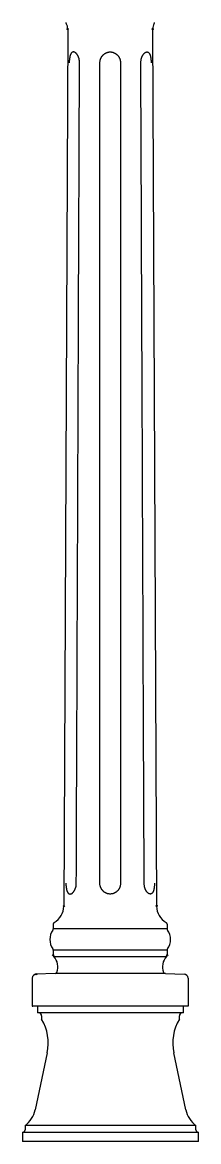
# Model space of a CAD drawing. Extents: x 0 to 232, y 0 to 425.
# Drawn here: x 48.7 to 67.7, y 122.1 to 242.7 of the extents above; entities that cross this region are included whole.
import ezdxf

# ---------------------------------------------------------------- set-up
doc = ezdxf.new("R2010")
doc.units = 0
doc.layers.add('LIVELLO_1', color=160, linetype='Continuous')

# ---------------------------------------------------------------- blocks, each defined once
blk = doc.blocks.new('AI9-BLK1')
at = {"layer": 'LIVELLO_1', "color": 7}
for p, q in [((-62.25, 29.28), (-62.68, -65.29)), ((-53.1, 29.28), (-52.67, -65.29)), ((-63.82, -67.22), (-63.82, -67.74)), ((-51.53, -67.22), (-51.53, -67.74)), ((-51.53, -67.74), (-63.82, -67.74)), ((-51.53, -70.02), (-63.82, -70.02)), ((-63.82, -70.02), (-63.82, -70.58)), ((-63.76, -70.72), (-51.59, -70.72)), ((-51.53, -70.02), (-51.53, -70.58)), ((-66.07, -73.05), (-66.07, -76.05)), ((-63.62, -72.55), (-65.64, -72.62)), ((-62.7, -72.55), (-63.62, -72.55)), ((-52.64, -72.55), (-62.7, -72.55)), ((-51.72, -72.55), (-52.64, -72.55)), ((-51.72, -72.55), (-49.71, -72.62)), ((-49.27, -73.05), (-49.27, -76.05)), ((-66.07, -76.05), (-66, -76.05)), ((-65.5, -76.05), (-65.5, -76.77)), ((-57.62, -76.77), (-65.5, -76.77)), ((-65.07, -77.12), (-65.07, -77.48)), ((-49.78, -76.77), (-57.65, -76.77)), ((-50.21, -77.48), (-50.21, -77.12)), ((-49.78, -76.77), (-49.78, -76.05)), ((-49.27, -76.05), (-49.41, -76.05)), ((-64.46, -81.1), (-65.77, -87.25)), ((-49.51, -87.25), (-50.81, -81.1)), ((-66.85, -88.94), (-66.85, -89.39)), ((-57.62, -88.94), (-66.85, -88.94)), ((-48.43, -88.94), (-57.65, -88.94)), ((-48.43, -89.39), (-48.43, -88.94)), ((-67.14, -89.67), (-67.14, -90.67)), ((-67.14, -89.67), (-48.14, -89.67)), ((-48.14, -90.67), (-48.14, -89.67)), ((-57.62, -90.67), (-67.14, -90.67)), ((-48.14, -90.67), (-57.65, -90.67))]:
    blk.add_line(p, q, dxfattribs=at)
blk.add_lwpolyline([(-49.41, -76.05), (-57.67, -76.05), (-66, -76.05)], dxfattribs=at)
blk.add_circle((-52.67, -65.25), 0.066, dxfattribs=at)
for centre, major_axis, ratio in [((-62.25, 29.28), (0.066, 0), 0.932148), ((-53.1, 29.28), (0.0015, -0.0675), 0.962784), ((-62.67, -65.29), (-0.002, -0.0675), 0.970246), ((-63.82, -70.58), (0.0009, -0.0675), 0.985872), ((-51.53, -70.58), (0.0006, -0.0675), 0.978277), ((-65.64, -72.62), (0.0675, 0), 0.913778)]:
    blk.add_ellipse(centre, major_axis=major_axis, ratio=ratio, dxfattribs=at)
for points in [[(-62.46, 30.01), (-62.46, 29.97), (-62.45, 29.93), (-62.43, 29.9)], [(-62.25, 29.28), (-62.25, 29.5), (-62.31, 29.71), (-62.43, 29.9)], [(-52.92, 29.9), (-53.04, 29.71), (-53.1, 29.5), (-53.1, 29.28)], [(-52.92, 29.9), (-52.89, 29.93), (-52.88, 29.97), (-52.88, 30.01)], [(-63.71, -67.03), (-63.07, -66.69), (-62.68, -66.02), (-62.68, -65.29)], [(-52.67, -65.29), (-52.67, -66.02), (-52.27, -66.69), (-51.64, -67.03)], [(-63.71, -67.03), (-63.78, -67.07), (-63.82, -67.14), (-63.82, -67.22)], [(-51.53, -67.22), (-51.53, -67.14), (-51.57, -67.07), (-51.64, -67.03)], [(-63.86, -67.86), (-64.28, -68.47), (-64.28, -69.28), (-63.86, -69.9)], [(-63.86, -67.86), (-63.83, -67.82), (-63.82, -67.78), (-63.82, -67.74)], [(-51.53, -67.74), (-51.53, -67.78), (-51.51, -67.82), (-51.49, -67.86)], [(-51.49, -69.9), (-51.06, -69.28), (-51.06, -68.47), (-51.49, -67.86)], [(-63.82, -70.02), (-63.82, -69.98), (-63.83, -69.93), (-63.86, -69.9)], [(-51.49, -69.9), (-51.51, -69.93), (-51.53, -69.98), (-51.53, -70.02)], [(-63.82, -70.58), (-63.82, -70.63), (-63.8, -70.68), (-63.76, -70.72)], [(-51.59, -70.72), (-52.03, -71.17), (-52.15, -71.84), (-51.91, -72.42)], [(-51.59, -70.72), (-51.55, -70.68), (-51.53, -70.63), (-51.53, -70.58)], [(-65.64, -72.62), (-65.88, -72.62), (-66.07, -72.81), (-66.07, -73.05)], [(-51.91, -72.42), (-51.88, -72.49), (-51.81, -72.55), (-51.72, -72.55)], [(-49.27, -73.05), (-49.27, -72.81), (-49.47, -72.62), (-49.71, -72.62)], [(-65.07, -77.12), (-65.07, -76.94), (-65.2, -76.79), (-65.38, -76.77)], [(-49.9, -76.77), (-50.08, -76.79), (-50.21, -76.94), (-50.21, -77.12)], [(-64.46, -81.1), (-64.2, -79.86), (-64.42, -78.57), (-65.07, -77.48)], [(-50.21, -77.48), (-50.86, -78.57), (-51.08, -79.86), (-50.81, -81.1)], [(-66.85, -88.94), (-66.3, -88.53), (-65.91, -87.92), (-65.77, -87.25)], [(-49.51, -87.25), (-49.36, -87.92), (-48.98, -88.53), (-48.43, -88.94)], [(-67.14, -89.67), (-66.98, -89.67), (-66.85, -89.54), (-66.85, -89.39)], [(-48.43, -89.39), (-48.43, -89.54), (-48.3, -89.67), (-48.14, -89.67)]]:
    blk.add_open_spline(points, degree=3, dxfattribs=at)
for points, knots in [([(-60.98, 25.65), (-60.98, 25.69), (-60.98, 25.73), (-60.98, 25.78), (-60.98, 25.82), (-60.99, 25.86), (-60.99, 25.9), (-61, 25.93), (-61.01, 25.96), (-61.01, 25.99), (-61.01, 26.02), (-61.02, 26.05), (-61.03, 26.07), (-61.03, 26.1), (-61.04, 26.12), (-61.04, 26.14), (-61.05, 26.16), (-61.06, 26.18), (-61.06, 26.2), (-61.07, 26.22), (-61.08, 26.24), (-61.09, 26.26), (-61.09, 26.28), (-61.1, 26.3), (-61.11, 26.32), (-61.12, 26.34), (-61.13, 26.35), (-61.14, 26.37), (-61.15, 26.39), (-61.15, 26.41), (-61.16, 26.43), (-61.17, 26.45), (-61.18, 26.46), (-61.19, 26.48), (-61.2, 26.49), (-61.22, 26.51), (-61.22, 26.53), (-61.23, 26.54), (-61.24, 26.55), (-61.25, 26.57), (-61.26, 26.58), (-61.27, 26.6), (-61.29, 26.61), (-61.3, 26.62), (-61.31, 26.63), (-61.32, 26.64), (-61.33, 26.65), (-61.34, 26.66), (-61.35, 26.68), (-61.36, 26.68), (-61.37, 26.69), (-61.38, 26.7), (-61.39, 26.71), (-61.4, 26.72), (-61.41, 26.73), (-61.42, 26.74), (-61.43, 26.74), (-61.44, 26.75), (-61.45, 26.76), (-61.46, 26.76), (-61.47, 26.77), (-61.48, 26.77), (-61.49, 26.78), (-61.5, 26.79), (-61.51, 26.79), (-61.52, 26.79), (-61.53, 26.8), (-61.54, 26.8), (-61.55, 26.8), (-61.56, 26.81), (-61.57, 26.81), (-61.58, 26.81), (-61.59, 26.81), (-61.6, 26.82), (-61.61, 26.82), (-61.62, 26.82), (-61.62, 26.82), (-61.64, 26.82), (-61.64, 26.82), (-61.64, 26.82), (-61.67, 26.82), (-61.67, 26.82), (-61.68, 26.82), (-61.69, 26.82), (-61.69, 26.81), (-61.7, 26.81), (-61.71, 26.81), (-61.72, 26.81), (-61.73, 26.8), (-61.74, 26.8), (-61.75, 26.8), (-61.76, 26.79), (-61.77, 26.79), (-61.77, 26.79), (-61.78, 26.78), (-61.79, 26.78), (-61.8, 26.77), (-61.8, 26.76), (-61.81, 26.76), (-61.82, 26.75), (-61.83, 26.74), (-61.83, 26.74), (-61.84, 26.73), (-61.85, 26.72), (-61.86, 26.71), (-61.87, 26.7), (-61.87, 26.69), (-61.88, 26.68), (-61.89, 26.68), (-61.89, 26.66), (-61.9, 26.65), (-61.91, 26.64), (-61.91, 26.63), (-61.92, 26.62), (-61.92, 26.61), (-61.93, 26.6), (-61.94, 26.58), (-61.94, 26.57), (-61.95, 26.55), (-61.96, 26.54), (-61.96, 26.53), (-61.97, 26.51), (-61.98, 26.49), (-61.98, 26.48), (-61.99, 26.46), (-61.99, 26.45), (-62, 26.43), (-62, 26.41), (-62, 26.39), (-62.01, 26.37), (-62.01, 26.35), (-62.02, 26.34), (-62.02, 26.32), (-62.03, 26.29), (-62.03, 26.28), (-62.03, 26.26), (-62.04, 26.24), (-62.04, 26.22), (-62.04, 26.2), (-62.05, 26.18), (-62.05, 26.16), (-62.05, 26.14), (-62.06, 26.12), (-62.06, 26.1), (-62.06, 26.07), (-62.06, 26.05), (-62.07, 26.02), (-62.07, 25.99), (-62.07, 25.96), (-62.08, 25.93), (-62.08, 25.9), (-62.08, 25.86), (-62.08, 25.82), (-62.08, 25.78), (-62.09, 25.73), (-62.09, 25.69), (-62.09, 25.65)], [0, 0, 0, 0, 1, 1, 1, 2, 2, 2, 3, 3, 3, 4, 4, 4, 5, 5, 5, 6, 6, 6, 7, 7, 7, 8, 8, 8, 9, 9, 9, 10, 10, 10, 11, 11, 11, 12, 12, 12, 13, 13, 13, 14, 14, 14, 15, 15, 15, 16, 16, 16, 17, 17, 17, 18, 18, 18, 19, 19, 19, 20, 20, 20, 21, 21, 21, 22, 22, 22, 23, 23, 23, 24, 24, 24, 25, 25, 25, 26, 26, 26, 27, 27, 27, 28, 28, 28, 29, 29, 29, 30, 30, 30, 31, 31, 31, 32, 32, 32, 33, 33, 33, 34, 34, 34, 35, 35, 35, 36, 36, 36, 37, 37, 37, 38, 38, 38, 39, 39, 39, 40, 40, 40, 41, 41, 41, 42, 42, 42, 43, 43, 43, 44, 44, 44, 45, 45, 45, 46, 46, 46, 47, 47, 47, 48, 48, 48, 49, 49, 49, 50, 50, 50, 51, 51, 51, 52, 52, 52, 52]), ([(-58.78, 25.65), (-58.78, 25.69), (-58.78, 25.73), (-58.78, 25.77), (-58.77, 25.81), (-58.77, 25.85), (-58.76, 25.88), (-58.75, 25.91), (-58.75, 25.94), (-58.74, 25.97), (-58.73, 26), (-58.73, 26.02), (-58.72, 26.05), (-58.71, 26.07), (-58.7, 26.09), (-58.69, 26.11), (-58.69, 26.12), (-58.68, 26.14), (-58.67, 26.16), (-58.66, 26.18), (-58.65, 26.2), (-58.64, 26.22), (-58.63, 26.24), (-58.62, 26.26), (-58.61, 26.28), (-58.6, 26.29), (-58.59, 26.31), (-58.58, 26.33), (-58.57, 26.35), (-58.55, 26.37), (-58.54, 26.38), (-58.52, 26.4), (-58.51, 26.42), (-58.5, 26.43), (-58.48, 26.45), (-58.47, 26.46), (-58.46, 26.48), (-58.44, 26.49), (-58.43, 26.51), (-58.41, 26.53), (-58.39, 26.54), (-58.38, 26.55), (-58.37, 26.56), (-58.35, 26.58), (-58.34, 26.59), (-58.32, 26.6), (-58.3, 26.61), (-58.29, 26.63), (-58.27, 26.63), (-58.25, 26.65), (-58.24, 26.66), (-58.22, 26.66), (-58.21, 26.68), (-58.19, 26.68), (-58.18, 26.69), (-58.16, 26.7), (-58.14, 26.71), (-58.13, 26.72), (-58.11, 26.73), (-58.09, 26.73), (-58.08, 26.74), (-58.06, 26.74), (-58.05, 26.75), (-58.03, 26.76), (-58.02, 26.76), (-58, 26.77), (-57.98, 26.77), (-57.96, 26.78), (-57.94, 26.79), (-57.92, 26.79), (-57.9, 26.79), (-57.88, 26.8), (-57.85, 26.8), (-57.82, 26.81), (-57.8, 26.81), (-57.77, 26.82), (-57.74, 26.82), (-57.71, 26.82), (-57.67, 26.82)], [0, 0, 0, 0, 1, 1, 1, 2, 2, 2, 3, 3, 3, 4, 4, 4, 5, 5, 5, 6, 6, 6, 7, 7, 7, 8, 8, 8, 9, 9, 9, 10, 10, 10, 11, 11, 11, 12, 12, 12, 13, 13, 13, 14, 14, 14, 15, 15, 15, 16, 16, 16, 17, 17, 17, 18, 18, 18, 19, 19, 19, 20, 20, 20, 21, 21, 21, 22, 22, 22, 23, 23, 23, 24, 24, 24, 25, 25, 25, 26, 26, 26, 26]), ([(-57.67, 26.82), (-57.64, 26.82), (-57.61, 26.82), (-57.58, 26.82), (-57.55, 26.81), (-57.52, 26.81), (-57.49, 26.8), (-57.47, 26.8), (-57.45, 26.79), (-57.43, 26.79), (-57.4, 26.79), (-57.38, 26.78), (-57.36, 26.77), (-57.35, 26.77), (-57.33, 26.76), (-57.31, 26.76), (-57.3, 26.75), (-57.28, 26.74), (-57.27, 26.74), (-57.25, 26.73), (-57.24, 26.73), (-57.22, 26.72), (-57.2, 26.71), (-57.19, 26.7), (-57.17, 26.69), (-57.16, 26.69), (-57.14, 26.68), (-57.12, 26.66), (-57.11, 26.66), (-57.09, 26.65), (-57.08, 26.64), (-57.06, 26.63), (-57.04, 26.62), (-57.03, 26.6), (-57.01, 26.59), (-57, 26.58), (-56.98, 26.56), (-56.96, 26.55), (-56.95, 26.54), (-56.93, 26.53), (-56.92, 26.51), (-56.9, 26.5), (-56.89, 26.48), (-56.87, 26.47), (-56.86, 26.45), (-56.84, 26.43), (-56.83, 26.42), (-56.82, 26.4), (-56.81, 26.38), (-56.79, 26.37), (-56.78, 26.35), (-56.77, 26.33), (-56.76, 26.31), (-56.75, 26.29), (-56.74, 26.28), (-56.72, 26.26), (-56.71, 26.24), (-56.7, 26.22), (-56.69, 26.2), (-56.69, 26.18), (-56.67, 26.16), (-56.67, 26.14), (-56.66, 26.12), (-56.65, 26.11), (-56.64, 26.09), (-56.64, 26.07), (-56.63, 26.05), (-56.62, 26.02), (-56.61, 26), (-56.6, 25.97), (-56.6, 25.94), (-56.59, 25.91), (-56.58, 25.88), (-56.58, 25.85), (-56.57, 25.81), (-56.57, 25.77), (-56.57, 25.73), (-56.57, 25.69), (-56.56, 25.65)], [0, 0, 0, 0, 1, 1, 1, 2, 2, 2, 3, 3, 3, 4, 4, 4, 5, 5, 5, 6, 6, 6, 7, 7, 7, 8, 8, 8, 9, 9, 9, 10, 10, 10, 11, 11, 11, 12, 12, 12, 13, 13, 13, 14, 14, 14, 15, 15, 15, 16, 16, 16, 17, 17, 17, 18, 18, 18, 19, 19, 19, 20, 20, 20, 21, 21, 21, 22, 22, 22, 23, 23, 23, 24, 24, 24, 25, 25, 25, 26, 26, 26, 26]), ([(-54.37, 25.65), (-54.37, 25.69), (-54.37, 25.74), (-54.36, 25.78), (-54.36, 25.82), (-54.36, 25.86), (-54.35, 25.9), (-54.35, 25.93), (-54.34, 25.96), (-54.34, 25.99), (-54.33, 26.02), (-54.32, 26.05), (-54.32, 26.08), (-54.31, 26.1), (-54.31, 26.12), (-54.3, 26.14), (-54.29, 26.16), (-54.29, 26.18), (-54.28, 26.2), (-54.28, 26.22), (-54.27, 26.24), (-54.26, 26.26), (-54.25, 26.28), (-54.24, 26.3), (-54.23, 26.32), (-54.23, 26.34), (-54.22, 26.35), (-54.21, 26.37), (-54.2, 26.39), (-54.19, 26.41), (-54.18, 26.43), (-54.17, 26.45), (-54.16, 26.46), (-54.15, 26.48), (-54.14, 26.49), (-54.13, 26.51), (-54.12, 26.53), (-54.11, 26.54), (-54.1, 26.55), (-54.09, 26.57), (-54.08, 26.58), (-54.07, 26.6), (-54.06, 26.61), (-54.05, 26.62), (-54.04, 26.63), (-54.03, 26.64), (-54.02, 26.65), (-54.01, 26.66), (-53.99, 26.68), (-53.98, 26.68), (-53.98, 26.69), (-53.97, 26.7), (-53.95, 26.71), (-53.95, 26.72), (-53.94, 26.73), (-53.92, 26.74), (-53.92, 26.74), (-53.91, 26.75), (-53.89, 26.75), (-53.88, 26.76), (-53.87, 26.77), (-53.86, 26.77), (-53.85, 26.78), (-53.84, 26.79), (-53.84, 26.79), (-53.83, 26.79), (-53.82, 26.8), (-53.81, 26.8), (-53.8, 26.8), (-53.79, 26.81), (-53.78, 26.81), (-53.77, 26.81), (-53.76, 26.81), (-53.75, 26.82), (-53.74, 26.82), (-53.73, 26.82), (-53.73, 26.82), (-53.7, 26.82), (-53.7, 26.82), (-53.7, 26.82), (-53.67, 26.82), (-53.67, 26.82), (-53.67, 26.82), (-53.66, 26.82), (-53.65, 26.81), (-53.64, 26.81), (-53.63, 26.81), (-53.62, 26.81), (-53.62, 26.8), (-53.61, 26.8), (-53.6, 26.8), (-53.59, 26.79), (-53.58, 26.79), (-53.57, 26.79), (-53.56, 26.78), (-53.56, 26.77), (-53.55, 26.77), (-53.54, 26.76), (-53.53, 26.76), (-53.53, 26.75), (-53.52, 26.74), (-53.51, 26.74), (-53.5, 26.73), (-53.5, 26.72), (-53.49, 26.71), (-53.48, 26.7), (-53.47, 26.69), (-53.47, 26.68), (-53.46, 26.68), (-53.45, 26.66), (-53.44, 26.65), (-53.44, 26.64), (-53.43, 26.63), (-53.43, 26.62), (-53.42, 26.61), (-53.41, 26.6), (-53.41, 26.58), (-53.4, 26.57), (-53.4, 26.55), (-53.39, 26.54), (-53.38, 26.53), (-53.38, 26.51), (-53.37, 26.49), (-53.36, 26.48), (-53.36, 26.46), (-53.35, 26.45), (-53.35, 26.43), (-53.34, 26.41), (-53.34, 26.39), (-53.33, 26.37), (-53.33, 26.35), (-53.33, 26.34), (-53.32, 26.32), (-53.32, 26.29), (-53.31, 26.28), (-53.31, 26.26), (-53.31, 26.24), (-53.3, 26.22), (-53.3, 26.2), (-53.3, 26.18), (-53.3, 26.16), (-53.29, 26.14), (-53.29, 26.12), (-53.28, 26.1), (-53.28, 26.07), (-53.28, 26.05), (-53.28, 26.02), (-53.28, 25.99), (-53.27, 25.96), (-53.27, 25.93), (-53.27, 25.9), (-53.27, 25.86), (-53.27, 25.82), (-53.26, 25.78), (-53.26, 25.78), (-53.26, 25.65), (-53.26, 25.65)], [0, 0, 0, 0, 1, 1, 1, 2, 2, 2, 3, 3, 3, 4, 4, 4, 5, 5, 5, 6, 6, 6, 7, 7, 7, 8, 8, 8, 9, 9, 9, 10, 10, 10, 11, 11, 11, 12, 12, 12, 13, 13, 13, 14, 14, 14, 15, 15, 15, 16, 16, 16, 17, 17, 17, 18, 18, 18, 19, 19, 19, 20, 20, 20, 21, 21, 21, 22, 22, 22, 23, 23, 23, 24, 24, 24, 25, 25, 25, 26, 26, 26, 27, 27, 27, 28, 28, 28, 29, 29, 29, 30, 30, 30, 31, 31, 31, 32, 32, 32, 33, 33, 33, 34, 34, 34, 35, 35, 35, 36, 36, 36, 37, 37, 37, 38, 38, 38, 39, 39, 39, 40, 40, 40, 41, 41, 41, 42, 42, 42, 43, 43, 43, 44, 44, 44, 45, 45, 45, 46, 46, 46, 47, 47, 47, 48, 48, 48, 49, 49, 49, 50, 50, 50, 51, 51, 51, 52, 52, 52, 52]), ([(-61.33, -62.81), (-61.27, -48.06), (-61.21, -33.32), (-61.15, -18.58), (-61.1, -3.84), (-61.04, 10.91), (-60.98, 25.65)], [0, 0, 0, 0, 1, 1, 1, 2, 2, 2, 2]), ([(-58.79, -62.81), (-58.79, -48.06), (-58.78, -33.32), (-58.78, -18.58), (-58.78, -3.84), (-58.78, 10.91), (-58.78, 25.65)], [0, 0, 0, 0, 1, 1, 1, 2, 2, 2, 2]), ([(-56.56, 25.65), (-56.56, 25.65), (-56.56, -18.58), (-56.56, -18.58), (-56.56, -33.32), (-56.56, -48.06), (-56.56, -62.81)], [0, 0, 0, 0, 1, 1, 1, 2, 2, 2, 2]), ([(-54.01, -62.81), (-54.07, -48.06), (-54.13, -33.32), (-54.19, -18.58), (-54.25, -3.84), (-54.31, 10.91), (-54.37, 25.65)], [0, 0, 0, 0, 1, 1, 1, 2, 2, 2, 2]), ([(-62.44, -62.81), (-62.44, -62.81), (-62.44, -62.94), (-62.44, -62.94), (-62.44, -62.98), (-62.44, -63.02), (-62.44, -63.06), (-62.43, -63.09), (-62.43, -63.12), (-62.43, -63.15), (-62.43, -63.18), (-62.43, -63.21), (-62.42, -63.24), (-62.42, -63.26), (-62.42, -63.27), (-62.41, -63.3), (-62.41, -63.32), (-62.41, -63.34), (-62.4, -63.36), (-62.4, -63.38), (-62.4, -63.4), (-62.4, -63.42), (-62.39, -63.44), (-62.39, -63.46), (-62.38, -63.48), (-62.38, -63.49), (-62.37, -63.51), (-62.37, -63.53), (-62.37, -63.55), (-62.36, -63.57), (-62.35, -63.59), (-62.35, -63.6), (-62.34, -63.62), (-62.34, -63.63), (-62.33, -63.65), (-62.33, -63.67), (-62.32, -63.68), (-62.31, -63.7), (-62.31, -63.71), (-62.3, -63.72), (-62.3, -63.74), (-62.29, -63.75), (-62.28, -63.76), (-62.28, -63.78), (-62.27, -63.78), (-62.27, -63.8), (-62.26, -63.81), (-62.25, -63.82), (-62.25, -63.83), (-62.24, -63.84), (-62.23, -63.85), (-62.22, -63.86), (-62.22, -63.87), (-62.21, -63.87), (-62.2, -63.88), (-62.2, -63.89), (-62.19, -63.9), (-62.18, -63.91), (-62.17, -63.91), (-62.16, -63.92), (-62.15, -63.92), (-62.15, -63.93), (-62.14, -63.94), (-62.13, -63.94), (-62.12, -63.94), (-62.11, -63.95), (-62.11, -63.95), (-62.1, -63.96), (-62.09, -63.96), (-62.08, -63.96), (-62.07, -63.97), (-62.06, -63.97), (-62.05, -63.97), (-62.04, -63.97), (-62.03, -63.97), (-62.03, -63.98), (-62.03, -63.98), (-62, -63.98), (-62, -63.98), (-61.99, -63.98), (-61.98, -63.98), (-61.97, -63.97), (-61.96, -63.97), (-61.95, -63.97), (-61.94, -63.97), (-61.93, -63.97), (-61.92, -63.97), (-61.91, -63.96), (-61.9, -63.96), (-61.89, -63.96), (-61.89, -63.95), (-61.88, -63.95), (-61.87, -63.94), (-61.86, -63.94), (-61.84, -63.94), (-61.83, -63.93), (-61.82, -63.92), (-61.81, -63.92), (-61.8, -63.91), (-61.79, -63.91), (-61.78, -63.9), (-61.77, -63.89), (-61.77, -63.88), (-61.75, -63.87), (-61.74, -63.86), (-61.73, -63.86), (-61.72, -63.85), (-61.71, -63.84), (-61.7, -63.83), (-61.69, -63.82), (-61.68, -63.81), (-61.67, -63.79), (-61.66, -63.78), (-61.65, -63.77), (-61.64, -63.76), (-61.63, -63.75), (-61.62, -63.73), (-61.61, -63.72), (-61.6, -63.71), (-61.59, -63.69), (-61.58, -63.68), (-61.57, -63.66), (-61.56, -63.65), (-61.55, -63.63), (-61.54, -63.62), (-61.53, -63.6), (-61.52, -63.58), (-61.51, -63.57), (-61.5, -63.55), (-61.49, -63.53), (-61.48, -63.51), (-61.48, -63.49), (-61.47, -63.48), (-61.46, -63.46), (-61.45, -63.44), (-61.44, -63.42), (-61.44, -63.4), (-61.43, -63.38), (-61.42, -63.36), (-61.41, -63.34), (-61.41, -63.32), (-61.4, -63.3), (-61.4, -63.27), (-61.39, -63.26), (-61.38, -63.24), (-61.38, -63.21), (-61.37, -63.18), (-61.36, -63.15), (-61.36, -63.12), (-61.35, -63.09), (-61.35, -63.06), (-61.34, -63.02), (-61.34, -62.98), (-61.33, -62.94), (-61.33, -62.9), (-61.33, -62.85), (-61.33, -62.81)], [0, 0, 0, 0, 1, 1, 1, 2, 2, 2, 3, 3, 3, 4, 4, 4, 5, 5, 5, 6, 6, 6, 7, 7, 7, 8, 8, 8, 9, 9, 9, 10, 10, 10, 11, 11, 11, 12, 12, 12, 13, 13, 13, 14, 14, 14, 15, 15, 15, 16, 16, 16, 17, 17, 17, 18, 18, 18, 19, 19, 19, 20, 20, 20, 21, 21, 21, 22, 22, 22, 23, 23, 23, 24, 24, 24, 25, 25, 25, 26, 26, 26, 27, 27, 27, 28, 28, 28, 29, 29, 29, 30, 30, 30, 31, 31, 31, 32, 32, 32, 33, 33, 33, 34, 34, 34, 35, 35, 35, 36, 36, 36, 37, 37, 37, 38, 38, 38, 39, 39, 39, 40, 40, 40, 41, 41, 41, 42, 42, 42, 43, 43, 43, 44, 44, 44, 45, 45, 45, 46, 46, 46, 47, 47, 47, 48, 48, 48, 49, 49, 49, 50, 50, 50, 51, 51, 51, 52, 52, 52, 52]), ([(-57.67, -63.98), (-57.71, -63.98), (-57.74, -63.98), (-57.77, -63.97), (-57.8, -63.97), (-57.83, -63.96), (-57.85, -63.96), (-57.88, -63.95), (-57.9, -63.95), (-57.92, -63.94), (-57.94, -63.94), (-57.97, -63.94), (-57.99, -63.93), (-58, -63.92), (-58.02, -63.92), (-58.03, -63.91), (-58.05, -63.91), (-58.07, -63.9), (-58.08, -63.9), (-58.1, -63.89), (-58.11, -63.88), (-58.13, -63.87), (-58.15, -63.86), (-58.16, -63.86), (-58.18, -63.85), (-58.19, -63.84), (-58.21, -63.83), (-58.23, -63.82), (-58.25, -63.81), (-58.26, -63.8), (-58.28, -63.79), (-58.29, -63.78), (-58.31, -63.77), (-58.32, -63.76), (-58.34, -63.75), (-58.36, -63.73), (-58.37, -63.72), (-58.38, -63.71), (-58.4, -63.69), (-58.41, -63.68), (-58.43, -63.67), (-58.44, -63.65), (-58.46, -63.64), (-58.47, -63.62), (-58.49, -63.61), (-58.5, -63.59), (-58.51, -63.58), (-58.53, -63.56), (-58.54, -63.54), (-58.55, -63.52), (-58.57, -63.51), (-58.58, -63.49), (-58.59, -63.48), (-58.6, -63.46), (-58.61, -63.44), (-58.62, -63.42), (-58.63, -63.4), (-58.64, -63.38), (-58.65, -63.36), (-58.66, -63.34), (-58.67, -63.32), (-58.68, -63.3), (-58.69, -63.28), (-58.7, -63.27), (-58.71, -63.24), (-58.71, -63.23), (-58.72, -63.21), (-58.73, -63.18), (-58.73, -63.15), (-58.74, -63.12), (-58.75, -63.1), (-58.76, -63.07), (-58.76, -63.04), (-58.77, -63.01), (-58.78, -62.97), (-58.78, -62.93), (-58.78, -62.89), (-58.79, -62.85), (-58.79, -62.81)], [0, 0, 0, 0, 1, 1, 1, 2, 2, 2, 3, 3, 3, 4, 4, 4, 5, 5, 5, 6, 6, 6, 7, 7, 7, 8, 8, 8, 9, 9, 9, 10, 10, 10, 11, 11, 11, 12, 12, 12, 13, 13, 13, 14, 14, 14, 15, 15, 15, 16, 16, 16, 17, 17, 17, 18, 18, 18, 19, 19, 19, 20, 20, 20, 21, 21, 21, 22, 22, 22, 23, 23, 23, 24, 24, 24, 25, 25, 25, 26, 26, 26, 26]), ([(-56.56, -62.81), (-56.56, -62.85), (-56.56, -62.89), (-56.57, -62.93), (-56.57, -62.97), (-56.57, -63.01), (-56.58, -63.04), (-56.59, -63.07), (-56.59, -63.1), (-56.6, -63.13), (-56.61, -63.15), (-56.62, -63.18), (-56.63, -63.21), (-56.63, -63.23), (-56.64, -63.25), (-56.65, -63.27), (-56.66, -63.28), (-56.66, -63.3), (-56.67, -63.32), (-56.68, -63.34), (-56.69, -63.36), (-56.7, -63.38), (-56.71, -63.4), (-56.72, -63.42), (-56.73, -63.44), (-56.75, -63.46), (-56.76, -63.48), (-56.77, -63.49), (-56.78, -63.51), (-56.79, -63.53), (-56.81, -63.54), (-56.82, -63.56), (-56.83, -63.58), (-56.84, -63.59), (-56.86, -63.61), (-56.87, -63.62), (-56.89, -63.64), (-56.9, -63.65), (-56.92, -63.67), (-56.93, -63.68), (-56.95, -63.7), (-56.96, -63.71), (-56.98, -63.72), (-56.99, -63.73), (-57.01, -63.75), (-57.02, -63.76), (-57.04, -63.77), (-57.05, -63.78), (-57.07, -63.79), (-57.09, -63.8), (-57.1, -63.81), (-57.12, -63.82), (-57.14, -63.83), (-57.15, -63.84), (-57.17, -63.85), (-57.18, -63.86), (-57.2, -63.86), (-57.22, -63.87), (-57.23, -63.88), (-57.25, -63.89), (-57.26, -63.9), (-57.28, -63.9), (-57.29, -63.91), (-57.31, -63.91), (-57.33, -63.92), (-57.34, -63.92), (-57.36, -63.93), (-57.38, -63.94), (-57.4, -63.94), (-57.42, -63.94), (-57.45, -63.95), (-57.47, -63.95), (-57.49, -63.96), (-57.52, -63.97), (-57.55, -63.97), (-57.58, -63.97), (-57.61, -63.98), (-57.64, -63.98), (-57.67, -63.98)], [0, 0, 0, 0, 1, 1, 1, 2, 2, 2, 3, 3, 3, 4, 4, 4, 5, 5, 5, 6, 6, 6, 7, 7, 7, 8, 8, 8, 9, 9, 9, 10, 10, 10, 11, 11, 11, 12, 12, 12, 13, 13, 13, 14, 14, 14, 15, 15, 15, 16, 16, 16, 17, 17, 17, 18, 18, 18, 19, 19, 19, 20, 20, 20, 21, 21, 21, 22, 22, 22, 23, 23, 23, 24, 24, 24, 25, 25, 25, 26, 26, 26, 26]), ([(-52.9, -62.81), (-52.9, -62.81), (-52.9, -62.94), (-52.9, -62.94), (-52.9, -62.98), (-52.91, -63.02), (-52.91, -63.06), (-52.91, -63.09), (-52.91, -63.12), (-52.92, -63.15), (-52.92, -63.18), (-52.92, -63.21), (-52.92, -63.24), (-52.93, -63.26), (-52.93, -63.27), (-52.93, -63.3), (-52.93, -63.32), (-52.94, -63.34), (-52.94, -63.35), (-52.94, -63.38), (-52.95, -63.4), (-52.95, -63.42), (-52.96, -63.44), (-52.96, -63.46), (-52.96, -63.48), (-52.97, -63.49), (-52.97, -63.51), (-52.97, -63.53), (-52.98, -63.55), (-52.99, -63.57), (-52.99, -63.58), (-53, -63.6), (-53, -63.62), (-53.01, -63.63), (-53.01, -63.65), (-53.02, -63.67), (-53.02, -63.68), (-53.03, -63.69), (-53.03, -63.71), (-53.04, -63.72), (-53.05, -63.74), (-53.05, -63.75), (-53.06, -63.76), (-53.07, -63.77), (-53.07, -63.78), (-53.08, -63.8), (-53.08, -63.81), (-53.09, -63.82), (-53.1, -63.83), (-53.11, -63.84), (-53.11, -63.85), (-53.12, -63.86), (-53.13, -63.86), (-53.14, -63.87), (-53.14, -63.88), (-53.15, -63.89), (-53.16, -63.9), (-53.17, -63.91), (-53.17, -63.91), (-53.18, -63.92), (-53.19, -63.92), (-53.2, -63.93), (-53.21, -63.94), (-53.22, -63.94), (-53.22, -63.94), (-53.23, -63.95), (-53.24, -63.95), (-53.25, -63.96), (-53.26, -63.96), (-53.27, -63.96), (-53.27, -63.97), (-53.28, -63.97), (-53.29, -63.97), (-53.3, -63.97), (-53.31, -63.97), (-53.32, -63.98), (-53.32, -63.98), (-53.34, -63.98), (-53.34, -63.98), (-53.35, -63.98), (-53.36, -63.98), (-53.37, -63.97), (-53.38, -63.97), (-53.39, -63.97), (-53.4, -63.97), (-53.41, -63.97), (-53.42, -63.97), (-53.43, -63.96), (-53.44, -63.96), (-53.45, -63.96), (-53.46, -63.95), (-53.47, -63.95), (-53.48, -63.94), (-53.49, -63.94), (-53.5, -63.94), (-53.51, -63.93), (-53.52, -63.92), (-53.53, -63.92), (-53.54, -63.91), (-53.55, -63.91), (-53.56, -63.9), (-53.57, -63.89), (-53.58, -63.88), (-53.59, -63.87), (-53.6, -63.86), (-53.61, -63.86), (-53.62, -63.85), (-53.64, -63.84), (-53.64, -63.83), (-53.65, -63.82), (-53.67, -63.81), (-53.67, -63.79), (-53.68, -63.78), (-53.7, -63.77), (-53.7, -63.76), (-53.72, -63.75), (-53.73, -63.73), (-53.73, -63.72), (-53.75, -63.71), (-53.76, -63.69), (-53.77, -63.68), (-53.78, -63.67), (-53.78, -63.65), (-53.8, -63.63), (-53.81, -63.62), (-53.81, -63.6), (-53.82, -63.58), (-53.84, -63.57), (-53.84, -63.55), (-53.85, -63.53), (-53.86, -63.51), (-53.87, -63.49), (-53.88, -63.48), (-53.88, -63.46), (-53.89, -63.44), (-53.9, -63.42), (-53.91, -63.4), (-53.92, -63.38), (-53.92, -63.36), (-53.93, -63.34), (-53.94, -63.32), (-53.95, -63.3), (-53.95, -63.27), (-53.95, -63.26), (-53.96, -63.24), (-53.97, -63.21), (-53.97, -63.18), (-53.98, -63.15), (-53.98, -63.12), (-53.99, -63.09), (-53.99, -63.06), (-54, -63.02), (-54.01, -62.98), (-54.01, -62.94), (-54.01, -62.9), (-54.01, -62.85), (-54.01, -62.81)], [0, 0, 0, 0, 1, 1, 1, 2, 2, 2, 3, 3, 3, 4, 4, 4, 5, 5, 5, 6, 6, 6, 7, 7, 7, 8, 8, 8, 9, 9, 9, 10, 10, 10, 11, 11, 11, 12, 12, 12, 13, 13, 13, 14, 14, 14, 15, 15, 15, 16, 16, 16, 17, 17, 17, 18, 18, 18, 19, 19, 19, 20, 20, 20, 21, 21, 21, 22, 22, 22, 23, 23, 23, 24, 24, 24, 25, 25, 25, 26, 26, 26, 27, 27, 27, 28, 28, 28, 29, 29, 29, 30, 30, 30, 31, 31, 31, 32, 32, 32, 33, 33, 33, 34, 34, 34, 35, 35, 35, 36, 36, 36, 37, 37, 37, 38, 38, 38, 39, 39, 39, 40, 40, 40, 41, 41, 41, 42, 42, 42, 43, 43, 43, 44, 44, 44, 45, 45, 45, 46, 46, 46, 47, 47, 47, 48, 48, 48, 49, 49, 49, 50, 50, 50, 51, 51, 51, 52, 52, 52, 52]), ([(-63.62, -72.55), (-63.54, -72.55), (-63.47, -72.49), (-63.43, -72.42), (-63.19, -71.84), (-63.32, -71.17), (-63.76, -70.72)], [0, 0, 0, 0, 1, 1, 1, 2, 2, 2, 2])]:
    blk.add_open_spline(points, degree=3, knots=knots, dxfattribs=at)

msp = doc.modelspace()

# ---------------------------------------------------------------- block references
at = {"layer": 'LIVELLO_1', "color": 7}
msp.add_blockref('AI9-BLK1', (115.875442, 212.722761), dxfattribs=at)

doc.saveas('drawing.dxf')
